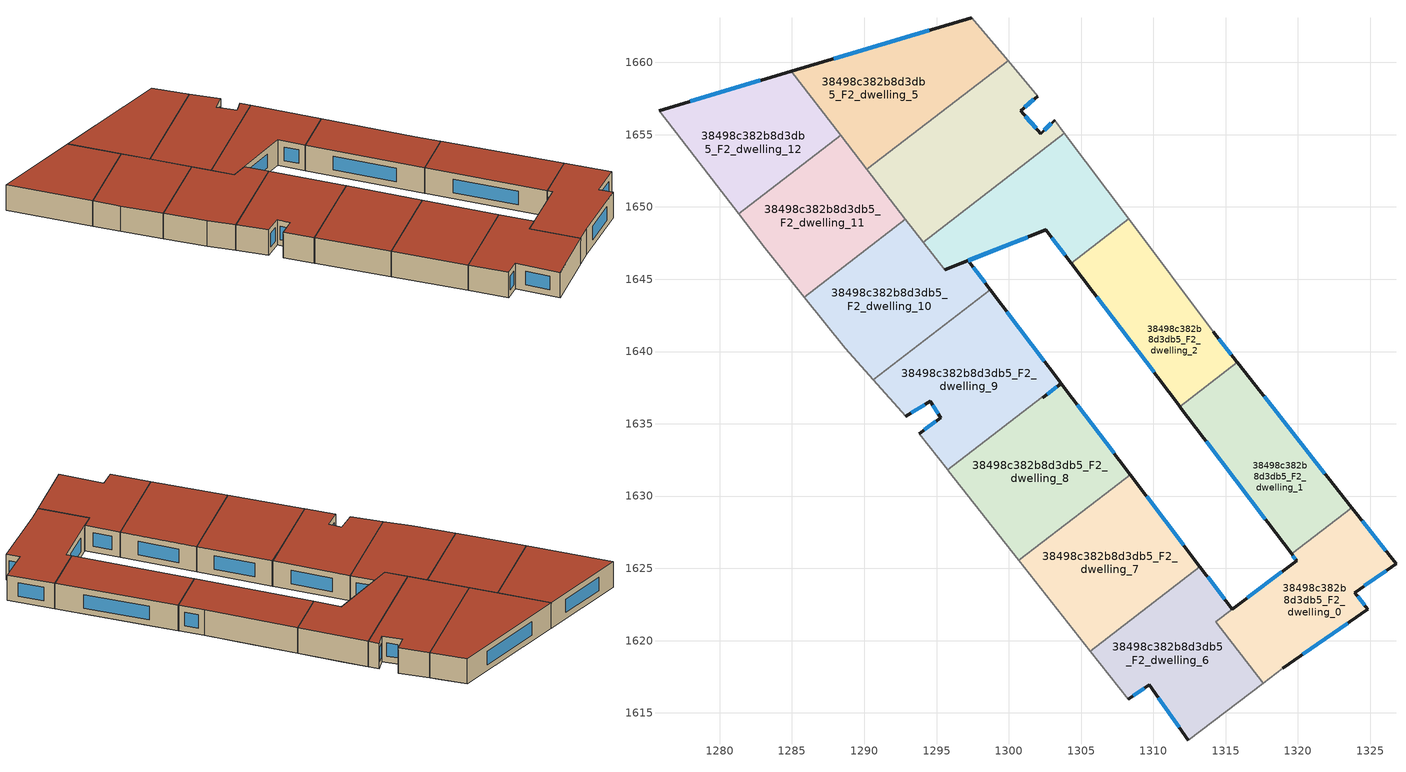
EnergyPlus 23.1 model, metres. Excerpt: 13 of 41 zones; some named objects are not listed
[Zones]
38498c382b8d3db5_F2_dwelling_0
 floor to 38498c382b8d3db5_F1_dwelling_0 (EU_floor_Construction): 1324.24,1628.55 1326.79,1625.31 1323.93,1623.33 1324.83,1622.17 1318.94,1618.1 1317.59,1617.06 1315.54,1621.84 z6
 floor to 38498c382b8d3db5_F1_dwelling_1 (EU_floor_Construction): 1323.73,1629.2 1324.24,1628.55 1315.54,1621.84 1315.41,1622.15 1315.46,1622.18 1319.91,1625.54 1319.57,1625.99 z6
 floor to 38498c382b8d3db5_F1_dwelling_7 (EU_floor_Construction): 1315.41,1622.15 1317.59,1617.06 1314.31,1621.32 z6
 wall outside (EU_wall_Construction): 1319.57,1625.99 1319.91,1625.54 1315.46,1622.18 / 1318.94,1618.1 1324.83,1622.17 1323.93,1623.33 1326.79,1625.31 1323.73,1629.2 z6:9
 wall to 38498c382b8d3db5_F2_dwelling_6 (EU_wall_Construction): 1315.45,1622.18 1314.31,1621.32 1317.59,1617.06 z6:9
 wall to 38498c382b8d3db5_F2_dwelling_1 (EU_wall_Construction): 1323.73,1629.2 1319.57,1625.99 z6:9
 wall adiabatic (EU_wall_Construction): 1317.59,1617.06 1318.94,1618.1 z6:9
 window (EU_Window_Construction): 1318.87,1624.75 1316.5,1622.97 / 1319.65,1625.89 1319.83,1625.65 / 1326.07,1626.22 1324.45,1628.29 / 1324.6,1623.79 1326.12,1624.85 / 1324.62,1622.44 1324.14,1623.05 / 1320.32,1619.06 1323.44,1621.21 z6.7:8.3
 roof outside (EU_roof_Construction): 1324.83,1622.17 1323.93,1623.33 1326.79,1625.31 1323.73,1629.2 1319.57,1625.99 1319.91,1625.54 1315.46,1622.18 1314.31,1621.32 1317.59,1617.06 1318.94,1618.1 z9
38498c382b8d3db5_F2_dwelling_1
 floor to 38498c382b8d3db5_F1_dwelling_1 (EU_floor_Construction): 1317.82,1636.69 1323.73,1629.2 1319.57,1625.99 1313.81,1633.6 z6
 floor to 38498c382b8d3db5_F1_dwelling_2 (EU_floor_Construction): 1315.81,1639.25 1317.82,1636.69 1313.81,1633.6 1311.84,1636.19 z6
 wall outside (EU_wall_Construction): 1323.73,1629.2 1315.81,1639.25 / 1311.84,1636.19 1319.57,1625.99 z6:9
 wall to 38498c382b8d3db5_F2_dwelling_2 (EU_wall_Construction): 1315.81,1639.25 1311.84,1636.19 z6:9
 window (EU_Window_Construction): 1321.87,1631.56 1317.67,1636.89 / 1313.66,1633.8 1317.76,1628.39 z6.7:8.3
 roof outside (EU_roof_Construction): 1323.73,1629.2 1315.81,1639.25 1311.84,1636.19 1319.57,1625.99 z9
38498c382b8d3db5_F2_dwelling_10
 floor to 38498c382b8d3db5_F1_dwelling_11 (EU_floor_Construction): 1297.19,1646.29 1298.72,1644.27 1290.63,1638.04 1288.68,1640.24 1285.85,1643.77 1292.84,1649.16 1295.56,1645.64 z6
 wall outside (EU_wall_Construction): 1302.58,1648.42 1295.56,1645.65 / 1302.57,1648.42 1297.19,1646.29 / 1298.72,1644.27 1297.19,1646.29 z6:9
 wall to 38498c382b8d3db5_F2_dwelling_9 (EU_wall_Construction): 1290.63,1638.04 1298.72,1644.27 z6:9
 wall adiabatic (EU_wall_Construction): 1285.85,1643.77 1288.68,1640.24 1290.63,1638.04 z6:9
 wall to 38498c382b8d3db5_F2_dwelling_11 (EU_wall_Construction): 1292.84,1649.16 1285.85,1643.77 z6:9
 wall to 38498c382b8d3db5_F2_dwelling_3 (EU_wall_Construction): 1295.56,1645.65 1294.08,1647.56 z6:9
 wall to 38498c382b8d3db5_F2_dwelling_4 (EU_wall_Construction): 1294.08,1647.56 1292.84,1649.16 z6:9
 window (EU_Window_Construction): 1300.93,1647.77 1297.21,1646.3 / 1301.31,1647.92 1298.46,1646.79 / 1298.36,1644.75 1297.55,1645.81 z6.7:8.3
 roof outside (EU_roof_Construction): 1298.72,1644.27 1297.19,1646.29 1302.58,1648.42 1295.56,1645.65 1292.84,1649.16 1285.85,1643.77 1288.68,1640.24 1290.63,1638.04 z9
38498c382b8d3db5_F2_dwelling_11
 floor to 38498c382b8d3db5_F1_dwelling_12 (EU_floor_Construction): 1288.37,1654.97 1292.84,1649.16 1285.85,1643.77 1283.11,1647.19 1281.31,1649.52 z6
 wall adiabatic (EU_wall_Construction): 1281.31,1649.52 1283.11,1647.19 1285.85,1643.77 z6:9
 wall to 38498c382b8d3db5_F2_dwelling_12 (EU_wall_Construction): 1288.37,1654.97 1281.31,1649.52 z6:9
 wall to 38498c382b8d3db5_F2_dwelling_4 (EU_wall_Construction): 1292.84,1649.16 1290.19,1652.61 z6:9
 wall to 38498c382b8d3db5_F2_dwelling_5 (EU_wall_Construction): 1290.19,1652.61 1288.37,1654.97 z6:9
 roof outside (EU_roof_Construction): 1292.84,1649.16 1288.37,1654.97 1281.31,1649.52 1283.11,1647.19 1285.85,1643.77 z9
38498c382b8d3db5_F2_dwelling_12
 floor to 38498c382b8d3db5_F1_dwelling_13 (EU_floor_Construction): 1284.96,1659.39 1288.37,1654.97 1281.31,1649.52 1275.8,1656.67 z6
 wall outside (EU_wall_Construction): 1284.96,1659.39 1275.8,1656.67 z6:9
 wall adiabatic (EU_wall_Construction): 1275.8,1656.67 1281.31,1649.52 z6:9
 wall to 38498c382b8d3db5_F2_dwelling_5 (EU_wall_Construction): 1288.37,1654.97 1284.96,1659.39 z6:9
 window (EU_Window_Construction): 1282.81,1658.75 1277.95,1657.31 z6.7:8.3
 roof outside (EU_roof_Construction): 1288.37,1654.97 1284.96,1659.39 1275.8,1656.67 1281.31,1649.52 z9
38498c382b8d3db5_F2_dwelling_2
 floor to 38498c382b8d3db5_F1_dwelling_2 (EU_floor_Construction): 1314.15,1641.36 1315.78,1639.29 1315.81,1639.25 1311.84,1636.19 1307.14,1642.39 1311.09,1645.44 z6
 floor to 38498c382b8d3db5_F1_dwelling_3 (EU_floor_Construction): 1308.29,1649.18 1311.09,1645.44 1307.14,1642.39 1304.32,1646.12 z6
 wall outside (EU_wall_Construction): 1315.81,1639.25 1315.78,1639.29 1314.15,1641.36 / 1304.32,1646.12 1311.81,1636.23 1311.84,1636.19 z6:9
 wall to 38498c382b8d3db5_F2_dwelling_3 (EU_wall_Construction): 1308.29,1649.18 1304.32,1646.12 z6:9
 wall adiabatic (EU_wall_Construction): 1314.15,1641.36 1308.29,1649.18 z6:9
 window (EU_Window_Construction): 1315.39,1639.78 1314.53,1640.88 / 1306.08,1643.8 1310.05,1638.55 z6.7:8.3
 roof outside (EU_roof_Construction): 1315.81,1639.25 1315.78,1639.29 1314.15,1641.36 1308.29,1649.18 1304.32,1646.12 1311.81,1636.23 1311.84,1636.19 z9
38498c382b8d3db5_F2_dwelling_3
 floor to 38498c382b8d3db5_F1_dwelling_4 (EU_floor_Construction): 1303.85,1655.1 1305.41,1653.02 1296.13,1645.87 1295.56,1645.64 1294.08,1647.56 z6
 floor to 38498c382b8d3db5_F1_dwelling_3 (EU_floor_Construction): 1305.41,1653.02 1308.29,1649.18 1304.32,1646.12 1302.57,1648.43 1296.13,1645.87 z6
 wall outside (EU_wall_Construction): 1295.56,1645.64 1302.57,1648.43 1304.32,1646.12 z6:9
 wall to 38498c382b8d3db5_F2_dwelling_4 (EU_wall_Construction): 1303.85,1655.1 1294.08,1647.56 z6:9
 wall adiabatic (EU_wall_Construction): 1308.29,1649.18 1303.85,1655.1 z6:9
 window (EU_Window_Construction): 1297.2,1646.3 1300.92,1647.77 / 1302.98,1647.88 1303.91,1646.66 z6.7:8.3
 roof outside (EU_roof_Construction): 1308.29,1649.18 1303.85,1655.1 1294.08,1647.56 1295.56,1645.64 1302.57,1648.43 1304.32,1646.12 z9
38498c382b8d3db5_F2_dwelling_4
 floor to 38498c382b8d3db5_F1_dwelling_4 (EU_floor_Construction): 1303.18,1656 1303.85,1655.1 1294.08,1647.56 1292.53,1649.58 1301.18,1656.25 1302.22,1655.08 z6
 floor to 38498c382b8d3db5_F1_dwelling_5 (EU_floor_Construction): 1299.95,1660.13 1302.01,1657.68 1300.82,1656.66 1301.18,1656.25 1292.53,1649.58 1290.19,1652.61 z6
 wall outside (EU_wall_Construction): 1303.18,1656 1302.22,1655.08 1300.82,1656.66 1302.01,1657.68 z6:9
 wall adiabatic (EU_wall_Construction): 1303.85,1655.1 1303.18,1656 / 1302.01,1657.68 1299.95,1660.13 z6:9
 wall to 38498c382b8d3db5_F2_dwelling_5 (EU_wall_Construction): 1299.95,1660.13 1290.19,1652.61 z6:9
 window (EU_Window_Construction): 1302.95,1655.79 1302.44,1655.3 / 1301.1,1656.9 1301.73,1657.44 / 1301.89,1655.45 1301.15,1656.29 z6.7:8.3
 roof outside (EU_roof_Construction): 1303.85,1655.1 1303.18,1656 1302.22,1655.08 1300.82,1656.66 1302.01,1657.68 1299.95,1660.13 1290.19,1652.61 1294.08,1647.56 z9
38498c382b8d3db5_F2_dwelling_5
 floor to 38498c382b8d3db5_F1_dwelling_6 (EU_floor_Construction): 1297.45,1663.11 1299.38,1660.81 1289.65,1653.31 1284.96,1659.39 z6
 floor to 38498c382b8d3db5_F1_dwelling_5 (EU_floor_Construction): 1299.38,1660.81 1299.95,1660.13 1290.19,1652.61 1289.65,1653.31 z6
 wall outside (EU_wall_Construction): 1297.45,1663.11 1284.96,1659.39 z6:9
 wall adiabatic (EU_wall_Construction): 1299.95,1660.13 1297.45,1663.11 z6:9
 window (EU_Window_Construction): 1294.51,1662.23 1287.89,1660.27 z6.7:8.3
 roof outside (EU_roof_Construction): 1299.95,1660.13 1297.45,1663.11 1284.96,1659.39 1290.19,1652.61 z9
38498c382b8d3db5_F2_dwelling_6
 floor to 38498c382b8d3db5_F1_dwelling_7 (EU_floor_Construction): 1315.31,1622.36 1315.41,1622.15 1314.31,1621.32 1317.59,1617.06 1312.43,1613.09 1309.7,1616.95 1308.27,1615.94 1305.65,1619.27 1313.23,1625.12 z6
 wall outside (EU_wall_Construction): 1315.45,1622.18 1313.23,1625.12 / 1308.27,1615.94 1309.7,1616.95 1312.43,1613.09 z6:9
 wall adiabatic (EU_wall_Construction): 1312.43,1613.09 1317.59,1617.06 / 1305.65,1619.27 1308.27,1615.94 z6:9
 wall to 38498c382b8d3db5_F2_dwelling_7 (EU_wall_Construction): 1313.23,1625.12 1305.65,1619.27 z6:9
 window (EU_Window_Construction): 1314.93,1622.87 1313.75,1624.43 / 1310.34,1616.05 1311.79,1614 / 1308.6,1616.18 1309.37,1616.72 z6.7:8.3
 roof outside (EU_roof_Construction): 1317.59,1617.06 1314.31,1621.32 1315.45,1622.18 1313.23,1625.12 1305.65,1619.27 1308.27,1615.94 1309.7,1616.95 1312.43,1613.09 z9
38498c382b8d3db5_F2_dwelling_7
 floor to 38498c382b8d3db5_F1_dwelling_8 (EU_floor_Construction): 1308.41,1631.48 1313.22,1625.12 1305.65,1619.27 1300.7,1625.55 1307.19,1630.55 z6
 wall outside (EU_wall_Construction): 1313.22,1625.12 1308.41,1631.48 z6:9
 wall adiabatic (EU_wall_Construction): 1300.7,1625.55 1305.65,1619.27 z6:9
 wall to 38498c382b8d3db5_F2_dwelling_8 (EU_wall_Construction): 1308.41,1631.48 1307.19,1630.55 1300.7,1625.55 z6:9
 window (EU_Window_Construction): 1312.09,1626.61 1309.54,1629.99 z6.7:8.3
 roof outside (EU_roof_Construction): 1313.23,1625.12 1308.41,1631.48 1307.19,1630.55 1300.7,1625.55 1305.65,1619.27 z9
38498c382b8d3db5_F2_dwelling_8
 floor to 38498c382b8d3db5_F1_dwelling_9 (EU_floor_Construction): 1303.63,1637.79 1308.4,1631.49 1300.7,1625.55 1295.81,1631.76 z6
 floor to 38498c382b8d3db5_F1_dwelling_10 (EU_floor_Construction): 1303.6,1637.83 1303.63,1637.79 1295.81,1631.76 1295.78,1631.8 z6
 wall outside (EU_wall_Construction): 1308.4,1631.49 1303.63,1637.79 1302.36,1636.81 / 1303.63,1637.79 1303.6,1637.83 / 1303.63,1637.79 1302.36,1636.81 z6:9
 wall adiabatic (EU_wall_Construction): 1295.78,1631.8 1295.81,1631.76 1300.7,1625.55 z6:9
 wall to 38498c382b8d3db5_F2_dwelling_9 (EU_wall_Construction): 1303.6,1637.83 1295.78,1631.8 z6:9
 window (EU_Window_Construction): 1303.33,1637.56 1302.66,1637.04 / 1307.28,1632.97 1304.75,1636.31 / 1303.33,1637.56 1302.66,1637.04 z6.7:8.3
 roof outside (EU_roof_Construction): 1308.4,1631.49 1303.63,1637.79 1303.6,1637.83 1295.78,1631.8 1295.81,1631.76 1300.7,1625.55 z9
38498c382b8d3db5_F2_dwelling_9
 floor to 38498c382b8d3db5_F1_dwelling_10 (EU_floor_Construction): 1298.72,1644.27 1303.6,1637.83 1295.78,1631.8 1293.79,1634.33 1295.31,1635.42 1294.58,1636.57 1292.86,1635.51 1290.63,1638.04 z6
 wall outside (EU_wall_Construction): 1292.86,1635.51 1294.58,1636.57 1295.31,1635.42 1293.79,1634.33 / 1303.6,1637.83 1298.72,1644.27 z6:9
 wall adiabatic (EU_wall_Construction): 1290.63,1638.04 1292.86,1635.51 / 1293.79,1634.33 1295.78,1631.8 z6:9
 window (EU_Window_Construction): 1294.95,1635.16 1294.15,1634.58 / 1294.75,1636.3 1295.14,1635.69 / 1293.26,1635.76 1294.17,1636.32 / 1302.45,1639.34 1299.86,1642.76 z6.7:8.3
 roof outside (EU_roof_Construction): 1303.6,1637.83 1298.72,1644.27 1290.63,1638.04 1292.86,1635.51 1294.58,1636.57 1295.31,1635.42 1293.79,1634.33 1295.78,1631.8 z9
[Building]
EU S2 Campaign: North Axis=0; Terrain=City; Solar Distribution=FullExterior
[Site:Location]
Budapest.Ferenc.Liszt.Intl.AP: Latitude=47.437; Longitude=19.256; Time Zone=1; Elevation=185
[SizingPeriod:WeatherFileDays]
AnnualSizingPeriod: Begin Month=1; Begin Day of Month=1; End Month=12; End Day of Month=31; Day of Week for Start Day=Monday; Use Weather File Daylight Saving Period=No; Use Weather File Rain and Snow Indicators=No
[MATERIAL]
EU_InternalMass_Material: Roughness=MediumRough; Thickness=0.1; Conductivity=1; Density=1800; Specific Heat=900; Thermal Absorptance=0.9; Solar Absorptance=0.7; Visible Absorptance=0.7
[MATERIAL:NOMASS] Roughness=MediumRough; Thermal Absorptance=0.9; Solar Absorptance=0.7; Visible Absorptance=0.7
Name | Thermal Resistance
EU_wall_NoMass | 0.832559
EU_roof_NoMass | 1.39638
EU_floor_NoMass | 0.872794
[WINDOWMATERIAL:SIMPLEGLAZINGSYSTEM]
EU_Window_SimpleGlazing: UFactor=2.79869; Solar Heat Gain Coefficient=0.75; Visible Transmittance=0.75
[CONSTRUCTION]
EU_wall_Construction: EU_wall_NoMass
EU_roof_Construction: EU_roof_NoMass
EU_floor_Construction: EU_floor_NoMass
EU_Window_Construction: EU_Window_SimpleGlazing
EU_InternalMass_Construction: EU_InternalMass_Material
[ZONE] Type=1; Multiplier=1; Ceiling Height=autocalculate; Floor Area=autocalculate; Part of Total Floor Area=Yes
Name | Volume
38498c382b8d3db5_F2_dwelling_0 | 198.748
38498c382b8d3db5_F2_dwelling_1 | 196.856
38498c382b8d3db5_F2_dwelling_10 | 209.338
38498c382b8d3db5_F2_dwelling_11 | 195.404
38498c382b8d3db5_F2_dwelling_12 | 195.411
38498c382b8d3db5_F2_dwelling_2 | 186.266
38498c382b8d3db5_F2_dwelling_3 | 187.159
38498c382b8d3db5_F2_dwelling_4 | 227.945
38498c382b8d3db5_F2_dwelling_5 | 227.964
38498c382b8d3db5_F2_dwelling_6 | 211.375
38498c382b8d3db5_F2_dwelling_7 | 231.18
38498c382b8d3db5_F2_dwelling_8 | 234.002
38498c382b8d3db5_F2_dwelling_9 | 233.665
[INTERNALMASS] Construction=EU_InternalMass_Construction
Name | Zone or ZoneList | Surface Area
38498c382b8d3db5_F2_dwelling_0_EU_InternalMass | 38498c382b8d3db5_F2_dwelling_0 | 66.2446
38498c382b8d3db5_F2_dwelling_1_EU_InternalMass | 38498c382b8d3db5_F2_dwelling_1 | 65.6176
38498c382b8d3db5_F2_dwelling_2_EU_InternalMass | 38498c382b8d3db5_F2_dwelling_2 | 62.0829
38498c382b8d3db5_F2_dwelling_3_EU_InternalMass | 38498c382b8d3db5_F2_dwelling_3 | 62.389
38498c382b8d3db5_F2_dwelling_4_EU_InternalMass | 38498c382b8d3db5_F2_dwelling_4 | 75.9819
38498c382b8d3db5_F2_dwelling_5_EU_InternalMass | 38498c382b8d3db5_F2_dwelling_5 | 75.9879
38498c382b8d3db5_F2_dwelling_6_EU_InternalMass | 38498c382b8d3db5_F2_dwelling_6 | 70.4645
38498c382b8d3db5_F2_dwelling_7_EU_InternalMass | 38498c382b8d3db5_F2_dwelling_7 | 77.0826
38498c382b8d3db5_F2_dwelling_8_EU_InternalMass | 38498c382b8d3db5_F2_dwelling_8 | 77.9875
38498c382b8d3db5_F2_dwelling_9_EU_InternalMass | 38498c382b8d3db5_F2_dwelling_9 | 77.8913
38498c382b8d3db5_F2_dwelling_10_EU_InternalMass | 38498c382b8d3db5_F2_dwelling_10 | 69.8237
38498c382b8d3db5_F2_dwelling_11_EU_InternalMass | 38498c382b8d3db5_F2_dwelling_11 | 65.1346
38498c382b8d3db5_F2_dwelling_12_EU_InternalMass | 38498c382b8d3db5_F2_dwelling_12 | 65.1372
[OTHEREQUIPMENT] Fuel Type=Electricity; Design Level Calculation Method=Watts/Area; Power per Zone Floor Area=1; Fraction Latent=0; Fraction Radiant=0; Fraction Lost=0; Carbon Dioxide Generation Rate=0; EndUse Subcategory=EU_Step8_InternalGains
Name | Zone or ZoneList or Space or SpaceList | Schedule
EU_Step8_InternalGain_38498c382b8d3db5_F2_dwelling_0_f000 | 38498c382b8d3db5_F2_dwelling_0 | EU_Step8_GainSchedule_38498c382b8d3db5_F2_dwelling_0_f000
EU_Step8_InternalGain_38498c382b8d3db5_F2_dwelling_1_f000 | 38498c382b8d3db5_F2_dwelling_1 | EU_Step8_GainSchedule_38498c382b8d3db5_F2_dwelling_1_f000
EU_Step8_InternalGain_38498c382b8d3db5_F2_dwelling_2_f000 | 38498c382b8d3db5_F2_dwelling_2 | EU_Step8_GainSchedule_38498c382b8d3db5_F2_dwelling_2_f000
EU_Step8_InternalGain_38498c382b8d3db5_F2_dwelling_3_f000 | 38498c382b8d3db5_F2_dwelling_3 | EU_Step8_GainSchedule_38498c382b8d3db5_F2_dwelling_3_f000
EU_Step8_InternalGain_38498c382b8d3db5_F2_dwelling_4_f000 | 38498c382b8d3db5_F2_dwelling_4 | EU_Step8_GainSchedule_38498c382b8d3db5_F2_dwelling_4_f000
EU_Step8_InternalGain_38498c382b8d3db5_F2_dwelling_5_f000 | 38498c382b8d3db5_F2_dwelling_5 | EU_Step8_GainSchedule_38498c382b8d3db5_F2_dwelling_5_f000
EU_Step8_InternalGain_38498c382b8d3db5_F2_dwelling_6_f000 | 38498c382b8d3db5_F2_dwelling_6 | EU_Step8_GainSchedule_38498c382b8d3db5_F2_dwelling_6_f000
EU_Step8_InternalGain_38498c382b8d3db5_F2_dwelling_7_f000 | 38498c382b8d3db5_F2_dwelling_7 | EU_Step8_GainSchedule_38498c382b8d3db5_F2_dwelling_7_f000
EU_Step8_InternalGain_38498c382b8d3db5_F2_dwelling_8_f000 | 38498c382b8d3db5_F2_dwelling_8 | EU_Step8_GainSchedule_38498c382b8d3db5_F2_dwelling_8_f000
EU_Step8_InternalGain_38498c382b8d3db5_F2_dwelling_9_f000 | 38498c382b8d3db5_F2_dwelling_9 | EU_Step8_GainSchedule_38498c382b8d3db5_F2_dwelling_9_f000
EU_Step8_InternalGain_38498c382b8d3db5_F2_dwelling_10_f000 | 38498c382b8d3db5_F2_dwelling_10 | EU_Step8_GainSchedule_38498c382b8d3db5_F2_dwelling_10_f000
EU_Step8_InternalGain_38498c382b8d3db5_F2_dwelling_11_f000 | 38498c382b8d3db5_F2_dwelling_11 | EU_Step8_GainSchedule_38498c382b8d3db5_F2_dwelling_11_f000
EU_Step8_InternalGain_38498c382b8d3db5_F2_dwelling_12_f000 | 38498c382b8d3db5_F2_dwelling_12 | EU_Step8_GainSchedule_38498c382b8d3db5_F2_dwelling_12_f000
[ZONEVENTILATION:DESIGNFLOWRATE] Schedule=EU_AlwaysOn; Design Flow Rate Calculation Method=AirChanges/Hour; Air Changes per Hour=0.475469; Ventilation Type=Natural; Fan Pressure Rise=0; Fan Total Efficiency=1; Constant Term Coefficient=1; Temperature Term Coefficient=0; Velocity Term Coefficient=0; Velocity Squared Term Coefficient=0; Minimum Indoor Temperature=-100; Maximum Indoor Temperature=100; Delta Temperature=-100; Minimum Outdoor Temperature=-100; Maximum Outdoor Temperature=100; Maximum Wind Speed=40
Name | Zone or ZoneList or Space or SpaceList
EU_ConstantAir_38498c382b8d3db5_F2_dwelling_0 | 38498c382b8d3db5_F2_dwelling_0
EU_ConstantAir_38498c382b8d3db5_F2_dwelling_1 | 38498c382b8d3db5_F2_dwelling_1
EU_ConstantAir_38498c382b8d3db5_F2_dwelling_2 | 38498c382b8d3db5_F2_dwelling_2
EU_ConstantAir_38498c382b8d3db5_F2_dwelling_3 | 38498c382b8d3db5_F2_dwelling_3
EU_ConstantAir_38498c382b8d3db5_F2_dwelling_4 | 38498c382b8d3db5_F2_dwelling_4
EU_ConstantAir_38498c382b8d3db5_F2_dwelling_5 | 38498c382b8d3db5_F2_dwelling_5
EU_ConstantAir_38498c382b8d3db5_F2_dwelling_6 | 38498c382b8d3db5_F2_dwelling_6
EU_ConstantAir_38498c382b8d3db5_F2_dwelling_7 | 38498c382b8d3db5_F2_dwelling_7
EU_ConstantAir_38498c382b8d3db5_F2_dwelling_8 | 38498c382b8d3db5_F2_dwelling_8
EU_ConstantAir_38498c382b8d3db5_F2_dwelling_9 | 38498c382b8d3db5_F2_dwelling_9
EU_ConstantAir_38498c382b8d3db5_F2_dwelling_10 | 38498c382b8d3db5_F2_dwelling_10
EU_ConstantAir_38498c382b8d3db5_F2_dwelling_11 | 38498c382b8d3db5_F2_dwelling_11
EU_ConstantAir_38498c382b8d3db5_F2_dwelling_12 | 38498c382b8d3db5_F2_dwelling_12
[HVACTEMPLATE:THERMOSTAT] Constant Heating Setpoint=20; Constant Cooling Setpoint=50
EU_HeatOnly_38498c382b8d3db5_F2_dwelling_5; EU_HeatOnly_38498c382b8d3db5_F2_dwelling_6; EU_HeatOnly_38498c382b8d3db5_F2_dwelling_7; EU_HeatOnly_38498c382b8d3db5_F2_dwelling_8; EU_HeatOnly_38498c382b8d3db5_F2_dwelling_9; EU_HeatOnly_38498c382b8d3db5_F2_dwelling_10; EU_HeatOnly_38498c382b8d3db5_F2_dwelling_11; EU_HeatOnly_38498c382b8d3db5_F2_dwelling_12
[HVACTEMPLATE:ZONE:IDEALLOADSAIRSYSTEM] System Availability Schedule=EU_AlwaysOn; Maximum Heating Supply Air Temperature=50; Minimum Cooling Supply Air Temperature=13; Maximum Heating Supply Air Humidity Ratio=0.0156; Minimum Cooling Supply Air Humidity Ratio=0.0077; Heating Limit=NoLimit; Cooling Limit=NoLimit; Heating Availability Schedule=EU_AlwaysOn; Cooling Availability Schedule=EU_CoolingOff; Dehumidification Control Type=ConstantSensibleHeatRatio; Cooling Sensible Heat Ratio=0.7; Dehumidification Setpoint=60; Humidification Control Type=None; Humidification Setpoint=30; Outdoor Air Method=None; Outdoor Air Flow Rate per Person=0.00944; Outdoor Air Flow Rate per Zone Floor Area=0; Outdoor Air Flow Rate per Zone=0; Demand Controlled Ventilation Type=None; Outdoor Air Economizer Type=NoEconomizer; Heat Recovery Type=None; Sensible Heat Recovery Effectiveness=0.7; Latent Heat Recovery Effectiveness=0.65
Name | Template Thermostat
38498c382b8d3db5_F2_dwelling_0 | EU_HeatOnly_38498c382b8d3db5_F2_dwelling_0
38498c382b8d3db5_F2_dwelling_1 | EU_HeatOnly_38498c382b8d3db5_F2_dwelling_1
38498c382b8d3db5_F2_dwelling_2 | EU_HeatOnly_38498c382b8d3db5_F2_dwelling_2
38498c382b8d3db5_F2_dwelling_3 | EU_HeatOnly_38498c382b8d3db5_F2_dwelling_3
38498c382b8d3db5_F2_dwelling_4 | EU_HeatOnly_38498c382b8d3db5_F2_dwelling_4
38498c382b8d3db5_F2_dwelling_5 | EU_HeatOnly_38498c382b8d3db5_F2_dwelling_5
38498c382b8d3db5_F2_dwelling_6 | EU_HeatOnly_38498c382b8d3db5_F2_dwelling_6
38498c382b8d3db5_F2_dwelling_7 | EU_HeatOnly_38498c382b8d3db5_F2_dwelling_7
38498c382b8d3db5_F2_dwelling_8 | EU_HeatOnly_38498c382b8d3db5_F2_dwelling_8
38498c382b8d3db5_F2_dwelling_9 | EU_HeatOnly_38498c382b8d3db5_F2_dwelling_9
38498c382b8d3db5_F2_dwelling_10 | EU_HeatOnly_38498c382b8d3db5_F2_dwelling_10
38498c382b8d3db5_F2_dwelling_11 | EU_HeatOnly_38498c382b8d3db5_F2_dwelling_11
38498c382b8d3db5_F2_dwelling_12 | EU_HeatOnly_38498c382b8d3db5_F2_dwelling_12
[SIZING:ZONE] Zone Cooling Design Supply Air Temperature Input Method=SupplyAirTemperature; Zone Cooling Design Supply Air Temperature=13; Zone Heating Design Supply Air Temperature Input Method=SupplyAirTemperature; Zone Heating Design Supply Air Temperature=50; Zone Cooling Design Supply Air Humidity Ratio=0.008; Zone Heating Design Supply Air Humidity Ratio=0.008; Cooling Design Air Flow Method=DesignDay; Cooling Design Air Flow Rate=0; Cooling Minimum Air Flow per Zone Floor Area=0.000762; Cooling Minimum Air Flow=0; Cooling Minimum Air Flow Fraction=0.2; Heating Design Air Flow Method=DesignDay; Heating Design Air Flow Rate=0; Heating Maximum Air Flow per Zone Floor Area=0.002032; Heating Maximum Air Flow=0.141576; Heating Maximum Air Flow Fraction=0.3; Account for Dedicated Outdoor Air System=No; Dedicated Outdoor Air System Control Strategy=NeutralSupplyAir; Dedicated Outdoor Air Low Setpoint Temperature for Design=autosize; Dedicated Outdoor Air High Setpoint Temperature for Design=autosize; Zone Load Sizing Method=Sensible Load Only No Latent Load; Zone Latent Cooling Design Supply Air Humidity Ratio Input Method=HumidityRatioDifference; Zone Cooling Design Supply Air Humidity Ratio Difference=0.005; Zone Latent Heating Design Supply Air Humidity Ratio Input Method=HumidityRatioDifference; Zone Humidification Design Supply Air Humidity Ratio Difference=0.005
38498c382b8d3db5_F2_dwelling_0; 38498c382b8d3db5_F2_dwelling_1; 38498c382b8d3db5_F2_dwelling_2; 38498c382b8d3db5_F2_dwelling_3; 38498c382b8d3db5_F2_dwelling_4; 38498c382b8d3db5_F2_dwelling_5; 38498c382b8d3db5_F2_dwelling_6; 38498c382b8d3db5_F2_dwelling_7; 38498c382b8d3db5_F2_dwelling_8; 38498c382b8d3db5_F2_dwelling_9; 38498c382b8d3db5_F2_dwelling_10; 38498c382b8d3db5_F2_dwelling_11; 38498c382b8d3db5_F2_dwelling_12
[SCHEDULE:CONSTANT]
Name | Hourly Value
EU_AlwaysOn | 1
EU_CoolingOff | 0
[SCHEDULE:FILE] Column Number=1; Rows to Skip at Top=0; Number of Hours of Data=8760; Column Separator=Comma; Interpolate to Timestep=No; Minutes per Item=60; Adjust Schedule for Daylight Savings=Yes
Name | File
EU_Step8_GainSchedule_38498c382b8d3db5_F2_dwelling_0_f000 | ../../schedules/38498c382b8d3db5/38498c382b8d3db5_F2_dwelling_0_f000_gain.csv
EU_Step8_GainSchedule_38498c382b8d3db5_F2_dwelling_1_f000 | ../../schedules/38498c382b8d3db5/38498c382b8d3db5_F2_dwelling_1_f000_gain.csv
EU_Step8_GainSchedule_38498c382b8d3db5_F2_dwelling_2_f000 | ../../schedules/38498c382b8d3db5/38498c382b8d3db5_F2_dwelling_2_f000_gain.csv
EU_Step8_GainSchedule_38498c382b8d3db5_F2_dwelling_3_f000 | ../../schedules/38498c382b8d3db5/38498c382b8d3db5_F2_dwelling_3_f000_gain.csv
EU_Step8_GainSchedule_38498c382b8d3db5_F2_dwelling_4_f000 | ../../schedules/38498c382b8d3db5/38498c382b8d3db5_F2_dwelling_4_f000_gain.csv
EU_Step8_GainSchedule_38498c382b8d3db5_F2_dwelling_5_f000 | ../../schedules/38498c382b8d3db5/38498c382b8d3db5_F2_dwelling_5_f000_gain.csv
EU_Step8_GainSchedule_38498c382b8d3db5_F2_dwelling_6_f000 | ../../schedules/38498c382b8d3db5/38498c382b8d3db5_F2_dwelling_6_f000_gain.csv
EU_Step8_GainSchedule_38498c382b8d3db5_F2_dwelling_7_f000 | ../../schedules/38498c382b8d3db5/38498c382b8d3db5_F2_dwelling_7_f000_gain.csv
EU_Step8_GainSchedule_38498c382b8d3db5_F2_dwelling_8_f000 | ../../schedules/38498c382b8d3db5/38498c382b8d3db5_F2_dwelling_8_f000_gain.csv
EU_Step8_GainSchedule_38498c382b8d3db5_F2_dwelling_9_f000 | ../../schedules/38498c382b8d3db5/38498c382b8d3db5_F2_dwelling_9_f000_gain.csv
EU_Step8_GainSchedule_38498c382b8d3db5_F2_dwelling_10_f000 | ../../schedules/38498c382b8d3db5/38498c382b8d3db5_F2_dwelling_10_f000_gain.csv
EU_Step8_GainSchedule_38498c382b8d3db5_F2_dwelling_11_f000 | ../../schedules/38498c382b8d3db5/38498c382b8d3db5_F2_dwelling_11_f000_gain.csv
EU_Step8_GainSchedule_38498c382b8d3db5_F2_dwelling_12_f000 | ../../schedules/38498c382b8d3db5/38498c382b8d3db5_F2_dwelling_12_f000_gain.csv
